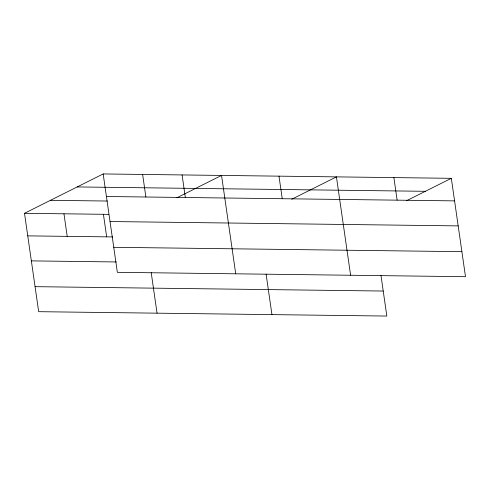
<?xml version="1.0" encoding="UTF-8"?>
<svg xmlns="http://www.w3.org/2000/svg" width="490" height="490" viewBox="0 0 490 490"><rect width="100%" height="100%" fill="white"/><g stroke="black" fill="none" stroke-linecap="round" stroke-linejoin="round"><path stroke-width="0.73" d="M380.993 275.57L386.83 316.056L38.673 311.683L24.5 213.303L103.169 173.944L451.327 178.317L465.5 276.697L117.349 272.324L103.169 173.944M176.859 197.789L221.541 175.432L235.721 273.806M291.746 199.234L336.434 176.878L350.607 275.251M406.639 200.673L451.327 178.317M77.212 186.935L425.363 191.308M106.422 196.508L454.573 200.882M50.464 200.318L107.371 201.035M24.5 213.303L108.725 214.363M110.023 221.529L458.181 225.896M27.752 235.868L112.737 236.933M113.741 247.303L461.892 251.676M31.354 260.888L116.344 261.954M35.072 286.662L383.223 291.036M393.88 177.594L397.127 200.159M278.988 176.155L282.24 198.713M266.107 274.124L271.938 314.611M182.084 174.936L185.336 197.501M142.627 174.44L145.879 197.005M151.214 272.685L157.051 313.165M103.415 214.295L106.667 236.86M63.957 213.799L67.21 236.364"/></g></svg>
